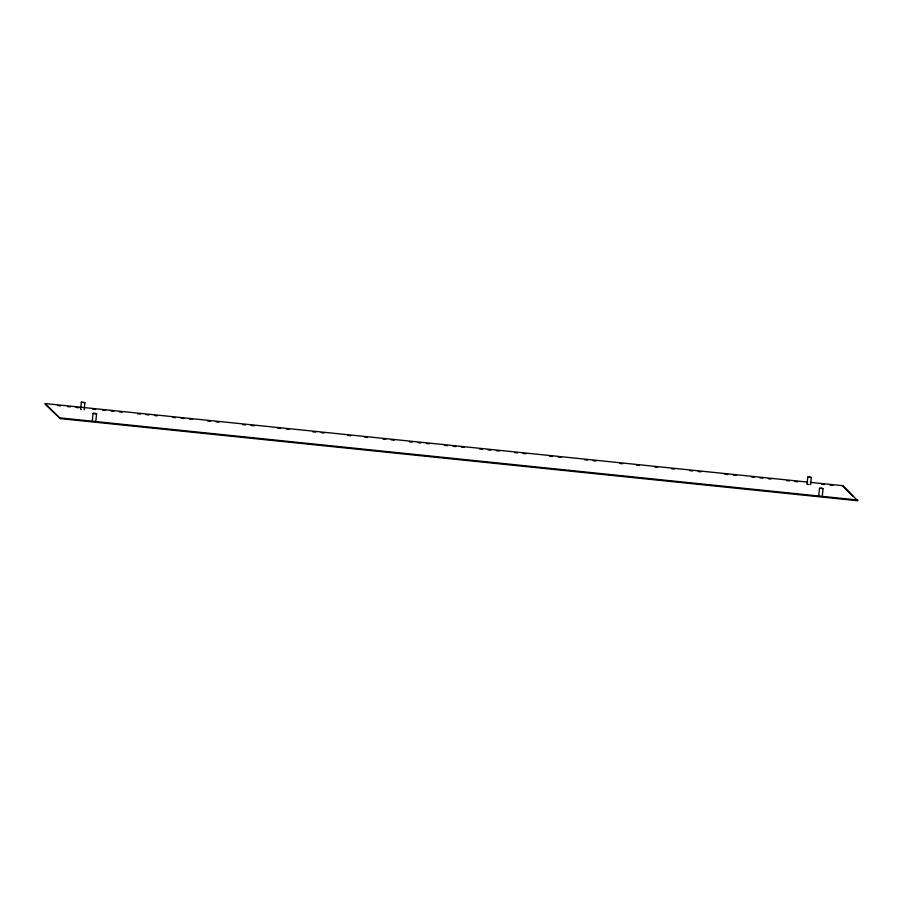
<?xml version="1.0" encoding="UTF-8"?>
<svg xmlns="http://www.w3.org/2000/svg" width="903" height="903" viewBox="0 0 903 903"><rect width="100%" height="100%" fill="white"/><g stroke="black" fill="none" stroke-linecap="round" stroke-linejoin="round"><path stroke-width="1.35" d="M807.654 482.078L45.229 403.562L45.15 404.273L60.309 418.631L857.771 500.747L842.691 485.69L810.454 482.371M60.309 418.631L45.229 403.562M81.338 402.264L80.593 409.364L81.372 409.51M84.148 409.736L84.893 402.636M92.32 420.482L93.077 413.371L94.894 413.495L96.598 413.732L95.876 420.854M807.045 484.177L807.79 477.066L809.607 477.19L811.323 477.45L810.601 484.55M818.784 495.284L819.529 488.184M822.34 495.668L823.085 488.557M842.691 485.69L852.725 495.961M96.598 413.755L94.804 413.63M811.266 477.461L807.824 477.089M809.032 484.459L807.248 484.234M57.758 405.571L60.569 405.865M67.578 406.587L70.378 406.869M75.987 407.445L78.787 407.738M92.806 409.183L95.605 409.477M102.615 410.188L105.414 410.481M111.024 411.057L113.823 411.35M119.433 411.926L122.232 412.208M137.651 413.8L140.45 414.093M146.06 414.669L148.86 414.951M154.469 415.538L157.269 415.82M172.687 417.412L175.487 417.694M181.097 418.27L183.896 418.563M189.506 419.139L192.305 419.432M207.724 421.012L210.534 421.306M216.133 421.882L218.944 422.175M242.76 424.624L245.571 424.918M251.169 425.494L253.98 425.776M277.808 428.236L280.607 428.519M286.217 429.094L289.016 429.388M312.844 431.837L315.644 432.131M321.254 432.706L324.053 433M347.881 435.449L350.68 435.743M364.699 437.187L367.498 437.47M382.917 439.061L385.716 439.343M391.326 439.919L394.126 440.212M409.544 441.804L412.355 442.086M417.954 442.662L420.764 442.955M426.363 443.531L429.173 443.824M444.581 445.405L447.391 445.698M452.99 446.274L455.801 446.567M461.399 447.143L464.21 447.425M479.628 449.017L482.428 449.31M488.038 449.886L490.837 450.168M496.447 450.744L499.246 451.037M514.665 452.629L517.464 452.911M523.074 453.487L525.873 453.78M549.701 456.229L552.501 456.523M558.11 457.099L560.91 457.392M584.738 459.841L587.537 460.135M593.147 460.711L595.946 460.993M619.774 463.453L622.585 463.736M636.592 465.18L639.403 465.474M654.81 467.054L657.621 467.348M671.629 468.792L674.439 469.075M689.847 470.666L692.657 470.96M698.256 471.535L701.067 471.817M724.895 474.278L727.694 474.56M733.304 475.136L736.103 475.429M751.522 477.021L754.321 477.303M759.931 477.879L762.73 478.172M768.34 478.748L771.139 479.041M786.558 480.622L789.357 480.915M794.967 481.491L797.767 481.784M821.595 484.234L824.394 484.516M830.004 485.103L832.803 485.385M60.377 417.92L857.85 500.036M821.346 488.309C826.189 488.974 816.56 487.778 821.267 488.444M95.018 413.506L93.167 413.405M81.383 402.253L84.871 402.648L81.462 402.253"/></g></svg>
